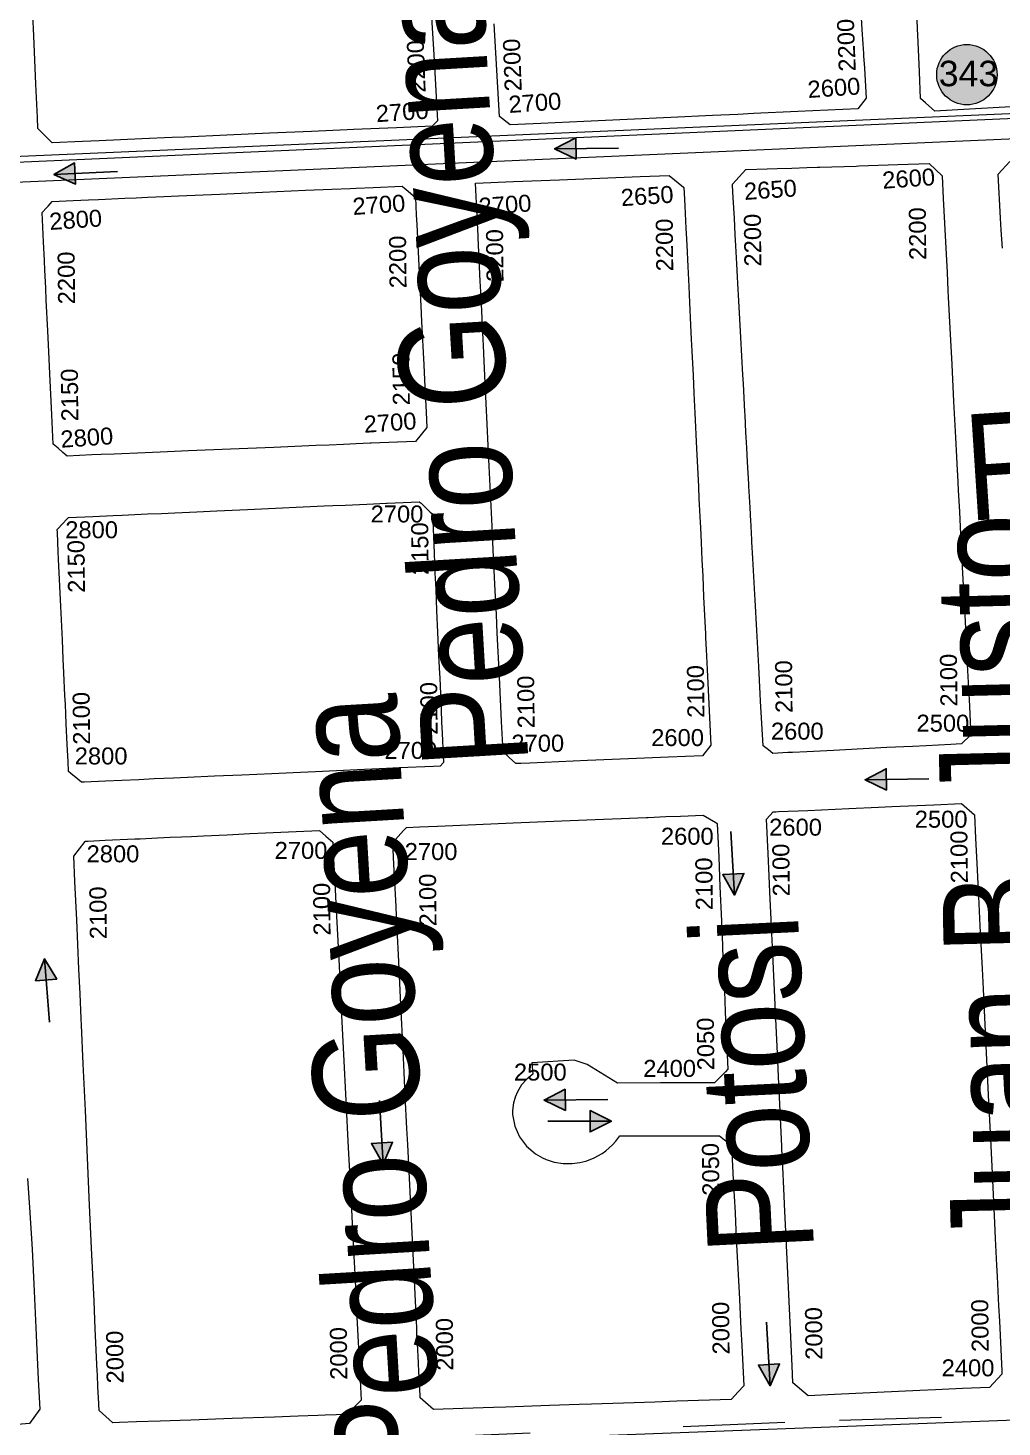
# Model space of a CAD drawing. Header units: millimetres. Extents: x 11558 to 23675, y 49449 to 61482.
# Drawn here: x 18272.4 to 18501.7, y 55733.6 to 56063.2 of the extents above; entities that cross this region are included whole.
import ezdxf

# ---------------------------------------------------------------- set-up
doc = ezdxf.new("R2010")
doc.units = ezdxf.units.MM
doc.linetypes.add('ACAD_ISO03W100', pattern=[30, 12, -18])
for name, color, linetype in [('0. plano base - nombres calles', 22, 'Continuous'), ('0. Plano Base - PLANO', 254, 'Continuous'), ('0. Plano base - sentido calles', 253, 'Continuous'), ('0.BARRIOS - DIVISIÓN', 12, 'ACAD_ISO03W100'), ('7. puesta en valor CC la lucila', 212, 'Continuous'), ('Linea 343 IDA', 55, 'Continuous'), ('numeración', 7, 'Continuous')]:
    doc.layers.add(name, color=color, linetype=linetype)
for name, color, linetype, true_color in [('Linea 184 IDA', 7, 'Continuous', 0x3d3d3d), ('Linea 184 REGRESO', 7, 'Continuous', 0x18f75b), ('Linea 707 - ex333', 7, 'Continuous', 0xad002b)]:
    doc.layers.add(name, color=color, linetype=linetype, true_color=true_color)
doc.layers.get('7. puesta en valor CC la lucila').off()
doc.styles.get("Standard").update_dxf_attribs({"font": 'arial.ttf'})

# ---------------------------------------------------------------- blocks, each defined once
blk = doc.blocks.new('MANZANAS')
at = {"layer": '0. Plano Base - PLANO', "color": 0, "linetype": 'Continuous', "lineweight": 5}
for points in [[(5637739.83, 6179413.66), (5637731.41, 6179408.69), (5637724.34, 6179404.52), (5637721.47, 6179405.24), (5637720.01, 6179405.61), (5637716.87, 6179411.08), (5637713.41, 6179417.09), (5637711.76, 6179419.94), (5637708.85, 6179425.01)], [(5637698.14, 6179417.18), (5637700.24, 6179413.67), (5637702.04, 6179410.68), (5637703.19, 6179408.77), (5637703.44, 6179408.34), (5637704.97, 6179405.8), (5637707.16, 6179402.15), (5637708.6, 6179399.75), (5637708.04, 6179396.64), (5637695.75, 6179389.52), (5637686.74, 6179384.3), (5637683.54, 6179382.45), (5637678.39, 6179379.46), (5637669.9, 6179374.55), (5637660.99, 6179369.38), (5637652.13, 6179364.25), (5637643.36, 6179359.18), (5637637.08, 6179355.54), (5637633.94, 6179356.13), (5637622.79, 6179374.9)], [(5637753.34, 6179383.18), (5637751.16, 6179386.85), (5637749.72, 6179389.28), (5637744.43, 6179398.2), (5637745.51, 6179402.13)], [(5637608.4, 6179370.52), (5637613.5, 6179361.96), (5637619.33, 6179352.16), (5637621.49, 6179348.53), (5637620.94, 6179346.8), (5637613.66, 6179342.6), (5637604.92, 6179337.56), (5637603.57, 6179336.79), (5637596.34, 6179332.61), (5637587.71, 6179327.63), (5637579.04, 6179322.63), (5637570.38, 6179317.64), (5637567.87, 6179316.19), (5637561.67, 6179312.61), (5637552.99, 6179307.61), (5637549.53, 6179305.61), (5637543.37, 6179302.06), (5637541.49, 6179302.66), (5637538.84, 6179303.51), (5637537.54, 6179305.76), (5637535.17, 6179309.87), (5637533.61, 6179312.58), (5637527.92, 6179322.42), (5637522.84, 6179331.22)], [(5637650.68, 6179082.93), (5637654.27, 6179077.02), (5637659.37, 6179068.61), (5637664.34, 6179060.04), (5637669.53, 6179051.1), (5637674.79, 6179042.02), (5637678.28, 6179036.01), (5637677.7, 6179031.88), (5637674.52, 6179029.85)]]:
    blk.add_lwpolyline(points, dxfattribs=at)
for points in [[(5637763.29, 6179254.44), (5637760.27, 6179252.68), (5637758.94, 6179252.91), (5637757.36, 6179253.21), (5637752.04, 6179262.22), (5637751.13, 6179263.75), (5637747.87, 6179269.28), (5637743.56, 6179276.57), (5637739.86, 6179282.85), (5637739.25, 6179283.89), (5637734.9, 6179291.25), (5637732.91, 6179294.62), (5637732.69, 6179295), (5637731.09, 6179297.71), (5637730.88, 6179298.06), (5637730.48, 6179298.74), (5637728.78, 6179301.62), (5637726.25, 6179305.9), (5637725.98, 6179306.36), (5637723.3, 6179310.9), (5637721.62, 6179313.75), (5637720.36, 6179315.89), (5637719.74, 6179316.93), (5637717.71, 6179320.37), (5637717.32, 6179321.03), (5637713.97, 6179326.71), (5637712.88, 6179328.55), (5637708.42, 6179336.1), (5637704, 6179343.59), (5637701.93, 6179347.11), (5637701.13, 6179348.45), (5637699.57, 6179351.1), (5637697.41, 6179354.76), (5637696.08, 6179357.01), (5637694.1, 6179360.36), (5637691.66, 6179364.5), (5637690.12, 6179367.11), (5637690.01, 6179367.3), (5637691.18, 6179371.74), (5637691.27, 6179371.79), (5637695.62, 6179374.24), (5637697.64, 6179375.37), (5637700.65, 6179377.07), (5637703.75, 6179378.8), (5637705.88, 6179380), (5637706.42, 6179380.31), (5637713.85, 6179384.48), (5637714.45, 6179384.82), (5637722.46, 6179389.32), (5637728.83, 6179392.9), (5637732.88, 6179391.76), (5637735.58, 6179387.16), (5637742.23, 6179375.82), (5637744.41, 6179372.12), (5637746.58, 6179368.42), (5637747.35, 6179367.11), (5637751.08, 6179360.74), (5637755.39, 6179353.41), (5637759.8, 6179345.88), (5637764.12, 6179338.52), (5637766.44, 6179334.56), (5637768.07, 6179331.8), (5637768.58, 6179330.92), (5637770.41, 6179327.81), (5637772.99, 6179323.41), (5637777.39, 6179315.91), (5637781.79, 6179308.41), (5637786.06, 6179301.13), (5637790.51, 6179293.55), (5637794.8, 6179286.23), (5637795.37, 6179285.28), (5637798.93, 6179279.2), (5637799.63, 6179278.02), (5637798.62, 6179275.11), (5637796.45, 6179273.84), (5637791.45, 6179270.92), (5637788.69, 6179269.3), (5637783.47, 6179266.25), (5637775.06, 6179261.33), (5637772.6, 6179259.89), (5637767.17, 6179256.71), (5637764.27, 6179255.02)], [(5637708.67, 6179223.21), (5637707.66, 6179222.63), (5637705.63, 6179223.22), (5637703.66, 6179223.79), (5637700.13, 6179229.86), (5637696.59, 6179235.93), (5637694.82, 6179238.97), (5637689.59, 6179247.93), (5637687.39, 6179251.71), (5637684.61, 6179256.5), (5637679.75, 6179264.84), (5637677.73, 6179268.3), (5637669.8, 6179281.91), (5637667.35, 6179286.11), (5637664.8, 6179290.5), (5637659.91, 6179298.88), (5637657.32, 6179303.33), (5637655.49, 6179306.47), (5637654.77, 6179307.71), (5637649.75, 6179316.32), (5637647.82, 6179319.62), (5637642.67, 6179328.47), (5637642.44, 6179328.87), (5637639.36, 6179334.15), (5637637, 6179338.2), (5637636.19, 6179339.58), (5637644, 6179344.04), (5637653.41, 6179349.43), (5637661.64, 6179354.13), (5637669.86, 6179358.83), (5637675.84, 6179362.25), (5637680.13, 6179361.31), (5637680.24, 6179361.28), (5637681.63, 6179358.9), (5637682.45, 6179357.48), (5637685.06, 6179353.01), (5637685.08, 6179352.98), (5637685.69, 6179351.92), (5637687.08, 6179349.54), (5637689.58, 6179345.24), (5637691.97, 6179341.13), (5637693.87, 6179337.88), (5637696.55, 6179333.28), (5637698.24, 6179330.38), (5637699.67, 6179327.92), (5637702.54, 6179322.99), (5637704.62, 6179319.41), (5637707, 6179315.33), (5637711.2, 6179308.1), (5637715.69, 6179300.4), (5637717.19, 6179297.83), (5637717.86, 6179296.68), (5637718.56, 6179295.47), (5637719.97, 6179293.04), (5637720.59, 6179291.98), (5637722.36, 6179288.94), (5637724.42, 6179285.41), (5637726.35, 6179282.1), (5637728.79, 6179277.89), (5637733.18, 6179270.35), (5637733.67, 6179269.52), (5637735.03, 6179267.18), (5637737.43, 6179263.05), (5637746.4, 6179247.66), (5637745.79, 6179244.51), (5637738.85, 6179240.52), (5637730.67, 6179235.83), (5637722.29, 6179231.02), (5637713.49, 6179225.97), (5637710.51, 6179224.26)], [(5637585.58, 6179241.14), (5637580.5, 6179238.22), (5637579.23, 6179238.52), (5637577.78, 6179238.85), (5637576.26, 6179239.2), (5637572.81, 6179245.14), (5637567.95, 6179253.52), (5637566.19, 6179256.55), (5637562.88, 6179262.25), (5637559.22, 6179268.56), (5637557.82, 6179270.96), (5637555.63, 6179274.74), (5637554.63, 6179276.47), (5637554.53, 6179276.63), (5637552.32, 6179280.44), (5637548.85, 6179286.42), (5637549.23, 6179287.86), (5637549.38, 6179288.41), (5637549.75, 6179289.82), (5637554.01, 6179292.28), (5637557.18, 6179294.11), (5637559.17, 6179295.26), (5637564.58, 6179298.37), (5637566.91, 6179299.72), (5637569.17, 6179301.02), (5637570.93, 6179302.03), (5637572.51, 6179302.95), (5637575.53, 6179304.68), (5637583.99, 6179309.56), (5637592.66, 6179314.56), (5637601.47, 6179319.64), (5637606.84, 6179322.74), (5637610.59, 6179324.9), (5637611.83, 6179325.62), (5637615.26, 6179327.59), (5637621.2, 6179331.02), (5637621.9, 6179330.85), (5637622.33, 6179330.75), (5637623.81, 6179330.39), (5637624.52, 6179330.23), (5637625.21, 6179330.06), (5637627.25, 6179326.57), (5637628.42, 6179324.56), (5637634.97, 6179313.34), (5637638.07, 6179308.03), (5637639.95, 6179304.81), (5637645.09, 6179296.01), (5637647.76, 6179291.45), (5637650.74, 6179286.35), (5637652.57, 6179283.2), (5637651.68, 6179279.07), (5637648.03, 6179276.98), (5637642.63, 6179273.88), (5637642.47, 6179273.79), (5637639.61, 6179272.14), (5637636.99, 6179270.64), (5637634.07, 6179268.96), (5637631.36, 6179267.41), (5637631.34, 6179267.4), (5637622.72, 6179262.45), (5637613.92, 6179257.4), (5637605.3, 6179252.45), (5637601.02, 6179250), (5637596.44, 6179247.37), (5637590.15, 6179243.76), (5637587.44, 6179242.2)], [(5637619.02, 6179171.63), (5637618.96, 6179171.6), (5637617.88, 6179171.82), (5637615.77, 6179172.25), (5637615.06, 6179172.4), (5637613.85, 6179174.49), (5637611.85, 6179177.93), (5637609.4, 6179182.15), (5637608.28, 6179184.08), (5637607.07, 6179186.18), (5637606.04, 6179187.95), (5637603.37, 6179192.55), (5637601.78, 6179195.3), (5637599.47, 6179199.27), (5637595.54, 6179206.05), (5637589.91, 6179215.75), (5637589.06, 6179217.21), (5637586.75, 6179221.2), (5637586.42, 6179221.77), (5637586.98, 6179223.78), (5637587.26, 6179224.78), (5637587.46, 6179225.5), (5637592.43, 6179228.37), (5637596.6, 6179230.79), (5637598.45, 6179231.85), (5637603.59, 6179234.83), (5637606.45, 6179236.48), (5637609.14, 6179238.04), (5637613.64, 6179240.64), (5637617.77, 6179243.03), (5637623.99, 6179246.63), (5637629.72, 6179249.95), (5637635.36, 6179253.2), (5637639.66, 6179255.69), (5637641.4, 6179256.7), (5637643.89, 6179258.14), (5637648.32, 6179260.7), (5637652.37, 6179263.04), (5637652.47, 6179263.1), (5637659.04, 6179266.9), (5637659.58, 6179266.75), (5637660.01, 6179266.63), (5637660.91, 6179266.37), (5637662.47, 6179265.94), (5637663.1, 6179265.76), (5637665.76, 6179261.15), (5637666.73, 6179259.48), (5637667.73, 6179257.74), (5637670.09, 6179253.65), (5637671.97, 6179250.41), (5637674.51, 6179245.99), (5637677.05, 6179241.6), (5637679.85, 6179236.75), (5637681.17, 6179234.47), (5637681.28, 6179234.27), (5637682.46, 6179232.24), (5637684.32, 6179229.01), (5637686.2, 6179225.76), (5637687.66, 6179223.22), (5637688.94, 6179221), (5637691.63, 6179216.35), (5637692.41, 6179215), (5637692.15, 6179213.89), (5637690.75, 6179213.08), (5637683.76, 6179209.05), (5637681.18, 6179207.56), (5637675.19, 6179204.1), (5637670.95, 6179201.64), (5637666.71, 6179199.19), (5637662.14, 6179196.55), (5637657.79, 6179194.04), (5637651.65, 6179190.49), (5637646.11, 6179187.29), (5637640.54, 6179184.07), (5637637.72, 6179182.44), (5637633.8, 6179180.17), (5637630.67, 6179178.36), (5637627.18, 6179176.35), (5637623.81, 6179174.4), (5637619.49, 6179171.9)], [(5637842.74, 6179125.34), (5637837.4, 6179122.24), (5637832.8, 6179123.25), (5637830.8, 6179126.71), (5637824.84, 6179136.97), (5637819.83, 6179145.6), (5637814.89, 6179154.11), (5637814.83, 6179154.21), (5637812.53, 6179158.18), (5637809.77, 6179162.93), (5637807.28, 6179167.23), (5637806.08, 6179169.29), (5637804.76, 6179171.56), (5637799.8, 6179180.11), (5637796.58, 6179185.65), (5637794.64, 6179189), (5637789.69, 6179197.52), (5637784.61, 6179206.26), (5637781.16, 6179212.21), (5637779.6, 6179214.89), (5637774.64, 6179223.43), (5637772.79, 6179226.63), (5637770.13, 6179231.21), (5637766.08, 6179238.19), (5637766.68, 6179240.48), (5637767.19, 6179240.77), (5637767.74, 6179241.09), (5637773.73, 6179244.55), (5637782.14, 6179249.4), (5637788.16, 6179252.87), (5637790.87, 6179254.43), (5637799.5, 6179259.41), (5637805.15, 6179262.67), (5637809.05, 6179261.7), (5637811.84, 6179256.92), (5637815.58, 6179250.52), (5637817.24, 6179247.66), (5637818.77, 6179245.04), (5637822.26, 6179239.06), (5637827.34, 6179230.37), (5637829.75, 6179226.23), (5637831.5, 6179223.23), (5637832.29, 6179221.87), (5637837.34, 6179213.23), (5637842.33, 6179204.68), (5637842.38, 6179204.59), (5637843.84, 6179202.09), (5637843.88, 6179202.02), (5637847.57, 6179195.7), (5637852.51, 6179187.23), (5637857.53, 6179178.63), (5637859.41, 6179175.42), (5637862.57, 6179170), (5637863.94, 6179167.65), (5637867.43, 6179161.68), (5637869.24, 6179158.57), (5637875.16, 6179148.43), (5637875.53, 6179147.79), (5637874.36, 6179143.65), (5637868.88, 6179140.48), (5637864.69, 6179138.05), (5637863.33, 6179137.27), (5637860.17, 6179135.44), (5637851.48, 6179130.4)], [(5637772.56, 6179171.58), (5637763.64, 6179166.88), (5637755.27, 6179167.45), (5637752.03, 6179166.94), (5637743.49, 6179161.81), (5637744.94, 6179159.59), (5637744.22, 6179157.88), (5637743.78, 6179156.08), (5637743.65, 6179154.24), (5637743.77, 6179152.85), (5637743.78, 6179152.73), (5637744.03, 6179151.49), (5637744.66, 6179149.74), (5637745.07, 6179148.92), (5637746.81, 6179146.75), (5637748.97, 6179145.02), (5637751.46, 6179143.81), (5637754.16, 6179143.17), (5637756.04, 6179143.07), (5637756.99, 6179143.13), (5637758.97, 6179143.5), (5637760.99, 6179144.19), (5637761.96, 6179144.65), (5637762.89, 6179145.18), (5637764.34, 6179146.2), (5637765.43, 6179147.14), (5637766.17, 6179147.92), (5637766.85, 6179148.74), (5637768.03, 6179150.53), (5637768.52, 6179151.48), (5637769.28, 6179153.48), (5637769.55, 6179154.52), (5637769.81, 6179156.14), (5637778.91, 6179160.84), (5637782.39, 6179162.63), (5637790.67, 6179166.91), (5637791.11, 6179166.82), (5637794.08, 6179166.21), (5637794.22, 6179166.18), (5637799.09, 6179157.89), (5637800.24, 6179155.93), (5637802.23, 6179152.54), (5637804.34, 6179148.93), (5637805.35, 6179147.21), (5637811.74, 6179136.33), (5637816.1, 6179128.9), (5637818.09, 6179125.52), (5637822.9, 6179117.32), (5637822.32, 6179115.3), (5637822.06, 6179114.42), (5637821.68, 6179113.09), (5637810.55, 6179106.81), (5637806.01, 6179104.25), (5637801.81, 6179101.88), (5637793.04, 6179096.93), (5637790.54, 6179095.52), (5637784.45, 6179092.09), (5637779.09, 6179089.06), (5637775.45, 6179087.01), (5637772.91, 6179085.58), (5637766.66, 6179082.05), (5637760.61, 6179078.64), (5637756.53, 6179079.7), (5637756.37, 6179079.97), (5637754.57, 6179083.07), (5637753.51, 6179084.87), (5637752.38, 6179086.81), (5637750.11, 6179090.71), (5637748.91, 6179092.76), (5637748.22, 6179093.93), (5637746.66, 6179096.62), (5637739.38, 6179109.08), (5637732.06, 6179121.64), (5637726.44, 6179131.27), (5637724.52, 6179134.55), (5637720.64, 6179141.2), (5637717.86, 6179145.97), (5637715.26, 6179150.43), (5637709.78, 6179159.81), (5637703.87, 6179169.94), (5637699.28, 6179177.82), (5637698.15, 6179179.74), (5637693.1, 6179188.41), (5637690.54, 6179192.79), (5637691.48, 6179196.49), (5637691.71, 6179197.42), (5637694.39, 6179198.95), (5637698.09, 6179201.07), (5637705.93, 6179205.57), (5637713.57, 6179209.94), (5637723.52, 6179215.65), (5637732.02, 6179220.52), (5637735.62, 6179222.58), (5637740.71, 6179225.5), (5637740.8, 6179225.55), (5637741.14, 6179225.75), (5637744.73, 6179227.81), (5637747.78, 6179229.55), (5637752.42, 6179232.21), (5637755.82, 6179232.02), (5637756.25, 6179231.99), (5637760.21, 6179225.11), (5637761.35, 6179223.11), (5637763.65, 6179219.12), (5637767.72, 6179212.02), (5637768.81, 6179210.13), (5637769.33, 6179209.23), (5637770.87, 6179206.54), (5637772.92, 6179202.98), (5637774.08, 6179200.94), (5637775.92, 6179197.76), (5637777.16, 6179195.59), (5637778.33, 6179193.55), (5637780.33, 6179190.08), (5637780.38, 6179189.99), (5637783.41, 6179184.71), (5637785.13, 6179181.72), (5637784.9, 6179180.98), (5637784.11, 6179178.4), (5637783.85, 6179177.51), (5637776.03, 6179173.4)], [(5637696.38, 6179041.85), (5637695.05, 6179041.1), (5637693.93, 6179041.37), (5637690.84, 6179042.13), (5637689.3, 6179044.79), (5637688.06, 6179046.93), (5637686.58, 6179049.49), (5637686.19, 6179050.16), (5637681.16, 6179058.86), (5637677.89, 6179064.5), (5637674.74, 6179069.96), (5637671.64, 6179075.32), (5637666.57, 6179084.07), (5637660.98, 6179093.73), (5637655.41, 6179103.37), (5637649.9, 6179112.89), (5637645.32, 6179120.81), (5637644.53, 6179122.18), (5637641.61, 6179127.21), (5637638.71, 6179132.24), (5637632.88, 6179142.31), (5637628.35, 6179150.13), (5637625.36, 6179155.31), (5637626.13, 6179159.61), (5637626.14, 6179159.67), (5637626.7, 6179159.99), (5637630.16, 6179162), (5637636.24, 6179165.52), (5637637.34, 6179166.16), (5637640.84, 6179168.19), (5637643.45, 6179169.7), (5637645.73, 6179171.02), (5637647.82, 6179172.23), (5637650.26, 6179173.65), (5637655.07, 6179176.44), (5637659.71, 6179179.12), (5637662.9, 6179180.97), (5637666.01, 6179182.78), (5637669.15, 6179184.6), (5637673.89, 6179187.35), (5637675.84, 6179186.87), (5637677.92, 6179186.35), (5637678.43, 6179185.49), (5637682.13, 6179179.17), (5637682.77, 6179178.09), (5637686.05, 6179172.49), (5637691.91, 6179162.49), (5637697.8, 6179152.43), (5637703.26, 6179143.11), (5637708.73, 6179133.77), (5637714.38, 6179124.13), (5637719.97, 6179114.59), (5637725.16, 6179105.74), (5637730.18, 6179097.16), (5637734.59, 6179089.65), (5637740.49, 6179079.57), (5637744.46, 6179072.8), (5637743.9, 6179070.93), (5637743.67, 6179070.15), (5637743.1, 6179068.25), (5637738.63, 6179065.72), (5637737.08, 6179064.85), (5637733.08, 6179062.59), (5637728.21, 6179059.84), (5637719.55, 6179054.94), (5637711.05, 6179050.14), (5637708.84, 6179048.89), (5637704.73, 6179046.57), (5637699.89, 6179043.83)]]:
    blk.add_lwpolyline(points, close=True, dxfattribs=at)
blk = doc.blocks.new('343 ida')
at = {"layer": 'Linea 343 IDA', "lineweight": 211, "true_color": 0xededed}
h = blk.add_hatch(color=7, dxfattribs=at)
h.dxf.hatch_style = 1
edge = h.paths.add_edge_path()
edge.add_arc((0, 0), 7.11, 0, 360)
at = {"layer": 'Linea 343 IDA', "lineweight": 15}
blk.add_circle((0, 0), 7.11, dxfattribs=at)
at = {"layer": 'Linea 343 IDA', "lineweight": 211, "insert": (-6.63, 3.28), "char_height": 6, "attachment_point": 1}
blk.add_mtext_dynamic_manual_height_columns('343', width=12.2859, gutter_width=12.5, heights=[0], dxfattribs=at)

msp = doc.modelspace()

# ---------------------------------------------------------------- hatches: boundary and pattern name
at = {"layer": '0. Plano base - sentido calles', "linetype": 'Continuous', "lineweight": 25, "ltscale": 2, "true_color": 0x1a1a1a}
h = msp.add_hatch(color=250, dxfattribs=at)
h.dxf.hatch_style = 1
h.paths.add_polyline_path([(18396.4, 56034.7), (18401.43, 56032.26), (18401.4, 56034.76)])
h.paths.add_polyline_path([(18396.4, 56034.7), (18401.4, 56034.76), (18401.37, 56037.26)])
h = msp.add_hatch(color=250, dxfattribs=at)
h.dxf.hatch_style = 1
h.paths.add_polyline_path([(18278.5, 56028.64), (18283.61, 56026.38), (18283.49, 56028.88)])
h.paths.add_polyline_path([(18278.5, 56028.64), (18283.49, 56028.88), (18283.37, 56031.37)])
h = msp.add_hatch(color=250, dxfattribs=at)
h.dxf.hatch_style = 1
h.paths.add_polyline_path([(18469.49, 55886.09), (18474.52, 55883.65), (18474.49, 55886.15)])
h.paths.add_polyline_path([(18469.49, 55886.09), (18474.49, 55886.15), (18474.46, 55888.65)])
h = msp.add_hatch(color=250, dxfattribs=at)
h.dxf.hatch_style = 1
h.paths.add_polyline_path([(18438.76, 55858.89), (18440.97, 55864.02), (18438.47, 55863.88)])
h.paths.add_polyline_path([(18438.76, 55858.89), (18438.47, 55863.88), (18435.98, 55863.74)])
h = msp.add_hatch(color=250, dxfattribs=at)
h.dxf.hatch_style = 1
h.paths.add_polyline_path([(18276.26, 55843.91), (18274.18, 55838.72), (18276.67, 55838.92)])
h.paths.add_polyline_path([(18276.26, 55843.91), (18276.67, 55838.92), (18279.16, 55839.13)])
h = msp.add_hatch(color=250, dxfattribs=at)
h.dxf.hatch_style = 1
h.paths.add_polyline_path([(18393.9, 55810.61), (18398.92, 55808.17), (18398.9, 55810.67)])
h.paths.add_polyline_path([(18393.9, 55810.61), (18398.9, 55810.67), (18398.87, 55813.17)])
h = msp.add_hatch(color=250, dxfattribs=at)
h.dxf.hatch_style = 1
h.paths.add_polyline_path([(18409.76, 55805.61), (18404.76, 55808.12), (18404.76, 55805.62)])
h.paths.add_polyline_path([(18409.76, 55805.61), (18404.76, 55805.62), (18404.76, 55803.12)])
h = msp.add_hatch(color=250, dxfattribs=at)
h.dxf.hatch_style = 1
h.paths.add_polyline_path([(18356.02, 55795.53), (18358.23, 55800.66), (18355.74, 55800.52)])
h.paths.add_polyline_path([(18356.02, 55795.53), (18355.74, 55800.52), (18353.24, 55800.37)])
h = msp.add_hatch(color=250, dxfattribs=at)
h.dxf.hatch_style = 1
h.paths.add_polyline_path([(18447.16, 55743.33), (18449.37, 55748.46), (18446.87, 55748.32)])
h.paths.add_polyline_path([(18447.16, 55743.33), (18446.87, 55748.32), (18444.38, 55748.18)])

# ---------------------------------------------------------------- linework, layer by layer
at = {"layer": '0. Plano base - sentido calles', "color": 250, "linetype": 'Continuous', "lineweight": 25, "ltscale": 2, "true_color": 0x1a1a1a}
for points in [[(18411.4, 56034.87), (18396.4, 56034.7), (18401.37, 56037.26), (18401.43, 56032.26), (18396.4, 56034.7)], [(18293.48, 56029.36), (18278.5, 56028.64), (18283.37, 56031.37), (18283.61, 56026.38), (18278.5, 56028.64)], [(18484.49, 55886.26), (18469.49, 55886.09), (18474.46, 55888.65), (18474.52, 55883.65), (18469.49, 55886.09)], [(18437.91, 55873.86), (18438.76, 55858.89), (18435.98, 55863.74), (18440.97, 55864.02), (18438.76, 55858.89)], [(18277.49, 55828.96), (18276.26, 55843.91), (18279.16, 55839.13), (18274.18, 55838.72), (18276.26, 55843.91)], [(18408.9, 55810.78), (18393.9, 55810.61), (18398.87, 55813.17), (18398.92, 55808.17), (18393.9, 55810.61)], [(18355.17, 55810.5), (18356.02, 55795.53), (18353.24, 55800.37), (18358.23, 55800.66), (18356.02, 55795.53)], [(18394.76, 55805.63), (18409.76, 55805.61), (18404.76, 55803.12), (18404.76, 55808.12), (18409.76, 55805.61)], [(18446.3, 55758.3), (18447.16, 55743.33), (18444.38, 55748.18), (18449.37, 55748.46), (18447.16, 55743.33)]]:
    msp.add_lwpolyline(points, dxfattribs=at)
at = {"layer": '0.BARRIOS - DIVISIÓN', "color": 14, "lineweight": 18, "ltscale": 2}
msp.add_lwpolyline([(21185.39, 56161.52), (21178.83, 56000.77), (21300.45, 55999.5), (21270.69, 55899.86), (21171.53, 55912.66), (21162.25, 55848.43), (21316.32, 55824.7), (21324.08, 55861.86), (21338.64, 55861.3), (21331.71, 55780.29), (21308.87, 55782.23), (21312.44, 55804.88), (21216.26, 55816.03), (21208.47, 55759.38), (21183.69, 55761.94), (21190.38, 55818.05), (20969.49, 55832.27), (20681.41, 55821.47), (19757.42, 55789.39), (18967.23, 55750.75), (18450.62, 55734.7), (17997.13, 55715.25), (17552.48, 55699.13), (17505.57, 56634.4)], dxfattribs=at)
at = {"layer": 'Linea 184 IDA', "lineweight": 15}
msp.add_lwpolyline([(16878.08, 55675.73), (16878.08, 55675.73), (17560.61, 55699.89), (18038.89, 55717.75), (18690.12, 55742.26), (19230.3, 55762.91), (19236.52, 55614.09), (19251.64, 55253.73), (19262.26, 55226.04), (19274.53, 55208.74), (19283.65, 54973.8), (19287.89, 54757.11), (19014.44, 54750.37), (18782.58, 54745.19), (18798.61, 54167.16), (18802.28, 53937.09), (19426.76, 53949.15), (19593.58, 53953.2), (19584.37, 53851.92), (19560.85, 53617.56), (19560.94, 53604.07), (19532.14, 53324.74)], dxfattribs=at)
at = {"layer": 'Linea 184 REGRESO', "lineweight": 15}
msp.add_lwpolyline([(18925.72, 54068.75), (18922.92, 54234.62), (18918.46, 54436.58), (18911.58, 54637.9), (18907.37, 54799.57), (18905.84, 54856.34), (19338.26, 54867.96), (19412.79, 54869.99), (19406.06, 55113.31), (19396.81, 55329.57), (19392.8, 55476.76), (19078.64, 55459.12), (18743.66, 55443.55), (18743.13, 55591.1), (18726.44, 56046.68), (18224.33, 56024.77), (17468.49, 55994.84), (17081.69, 55981.68), (16780.07, 55969.7), (16774.1, 56072.01)], dxfattribs=at)
at = {"layer": 'Linea 343 IDA', "lineweight": 15}
msp.add_lwpolyline([(19341.47, 56076.12), (18627.75, 56047.28), (17606.8, 56002.27), (17575.95, 56501.2)], dxfattribs=at)
at = {"layer": 'Linea 707 - ex333', "lineweight": 15}
msp.add_lwpolyline([(20768.2, 56458.06), (20544.4, 56451.06), (20537.99, 56656.66), (20335.37, 56650.07), (20336.38, 56746.84), (19806.95, 56735.94), (19806.79, 56730.33), (19805.14, 56673.31), (19798.92, 56520.24), (19790.34, 56420.96), (19746.53, 56093.63), (19023.06, 56065.25), (17603.5, 56004.23), (17584.54, 56331.61), (17574.29, 56500.95), (17549.93, 56664.61), (17480.73, 56999.38), (17364.89, 56998.04), (17439.93, 56623.18), (16698.16, 56586.31), (16737.02, 56278.82), (15906.22, 56238.18)], dxfattribs=at)

# ---------------------------------------------------------------- block references
at = {"layer": '0. Plano Base - PLANO', "color": 28, "lineweight": 5, "true_color": 0x0d0d0d, "rotation": 332.5463477508169}
msp.add_blockref('MANZANAS', (-7833237.48, -2828296.13), dxfattribs=at)
at = {"layer": '7. puesta en valor CC la lucila', "color": 250, "lineweight": 30, "rotation": 332.5463477508169}
msp.add_blockref('MANZANAS', (-7833237.48, -2828296.13), dxfattribs=at)
at = {"layer": 'Linea 343 IDA', "lineweight": 15}
msp.add_blockref('343 ida', (18493.47, 56052.16), dxfattribs=at)

# ---------------------------------------------------------------- texts
at = {"layer": '0. plano base - nombres calles', "color": 250, "lineweight": 15, "true_color": 0x1a1a1a, "char_height": 25, "attachment_point": 1}
for s, insert, rotation in [('{\\fArial Narrow|b0|i0|c0|p34;Pedro Goyena}', (18365.32, 55888.48), 93.3745), ('{\\fArial Narrow|b0|i0|c0|p34;R. Fournier}', (18492.16, 55972), 3.7358), ('{\\fArial Narrow|b0|i0|c0|p34;Juan B. Justo}', (18489.78, 55774.83), 91.4248), ('{\\fArial Narrow|b0|i0|c0|p34;Pedro Goyena}', (18345.08, 55720.76), 93.3745), ('{\\fArial Narrow|b0|i0|c0|p34;Potosi}', (18432.53, 55773.95), 92.7643)]:
    msp.add_mtext_dynamic_manual_height_columns(s, width=329.255, gutter_width=12.5, heights=[0], dxfattribs=dict(at, insert=insert, rotation=rotation))
at = {"layer": 'numeración', "color": 251, "true_color": 0x606162, "char_height": 4, "attachment_point": 1}
for s, insert, rotation in [('2200', (18463.32, 56052.82), 92.2018), ('2200', (18362.04, 56047.8), 92.2018), ('2200', (18384.67, 56048.16), 92.2018), ('2600', (18455.82, 56050.65), 4.0274), ('2700', (18354.16, 56044.94), 4.0274), ('2700', (18385.41, 56047.12), 4.0274), ('2600', (18473.41, 56029.27), 4.0274), ('2650', (18411.84, 56025.16), 4.0274), ('2650', (18440.86, 56026.63), 4.0274), ('2700', (18348.68, 56023.09), 4.0274), ('2700', (18378.38, 56023.09), 4.0274), ('2800', (18277.28, 56019.56), 4.0274), ('2200', (18441.08, 56006.95), 90.6203), ('2200', (18479.91, 56008.47), 90.6203), ('2200', (18420.33, 56005.81), 90.6203), ('2200', (18357.53, 56001.81), 90.6203), ('2200', (18380.37, 56003.33), 90.6203), ('2200', (18279.49, 55998.05), 90.6203), ('2150', (18358.31, 55974.23), 90.6203), ('2150', (18280.26, 55970.47), 90.6203), ('2700', (18351.31, 55971.78), 4.0274), ('2800', (18279.91, 55968.26), 4.0274), ('2150', (18362.74, 55934.26), 90.6203), ('2150', (18281.82, 55930.09), 90.6203), ('2100', (18448.42, 55901.77), 90.6203), ('2100', (18487.24, 55903.3), 90.6203), ('2100', (18387.7, 55898.16), 90.6203), ('2100', (18427.67, 55900.63), 90.6203), ('2100', (18364.86, 55896.64), 90.6203), ('2100', (18283.03, 55894.3), 90.6203), ('2100', (18447.77, 55858.57), 90.6203), ('2100', (18489.7, 55861.65), 90.6203), ('2100', (18429.64, 55855.31), 90.6203), ('2100', (18339.64, 55849.35), 90.6203), ('2100', (18364.59, 55851.5), 90.6203), ('2100', (18286.96, 55848.49), 90.6203), ('2050', (18430.01, 55817.59), 90.6203), ('2050', (18431.2, 55788.05), 90.6203), ('2000', (18433.59, 55750.66), 90.6203), ('2000', (18494.61, 55751.25), 90.6203), ('2000', (18368.54, 55746.84), 90.6203), ('2000', (18455.47, 55749.4), 90.6203), ('2000', (18290.91, 55743.84), 90.6203), ('2000', (18343.59, 55744.69), 90.6203)]:
    msp.add_mtext_dynamic_manual_height_columns(s, width=16.0314, gutter_width=12.5, heights=[0], dxfattribs=dict(at, insert=insert, rotation=rotation))
for s, insert in [('2700', (18353.07, 55950.68)), ('2800', (18281.16, 55946.96)), ('2500', (18481.6, 55901.4)), ('2600', (18419.13, 55898.01)), ('2600', (18447.32, 55899.52)), ('2700', (18356.32, 55894.98)), ('2700', (18386.21, 55896.69)), ('2800', (18283.4, 55893.68)), ('2500', (18481.19, 55878.78)), ('2600', (18421.42, 55874.77)), ('2600', (18446.91, 55876.9)), ('2700', (18330.47, 55871.42)), ('2700', (18361.09, 55871.16)), ('2800', (18286.19, 55870.62)), ('2500', (18386.81, 55819.21)), ('2400', (18417.26, 55820.08)), ('2400', (18487.52, 55749.54))]:
    msp.add_mtext_dynamic_manual_height_columns(s, width=16.0314, gutter_width=12.5, heights=[0], dxfattribs=dict(at, insert=insert))

doc.saveas('drawing.dxf')
